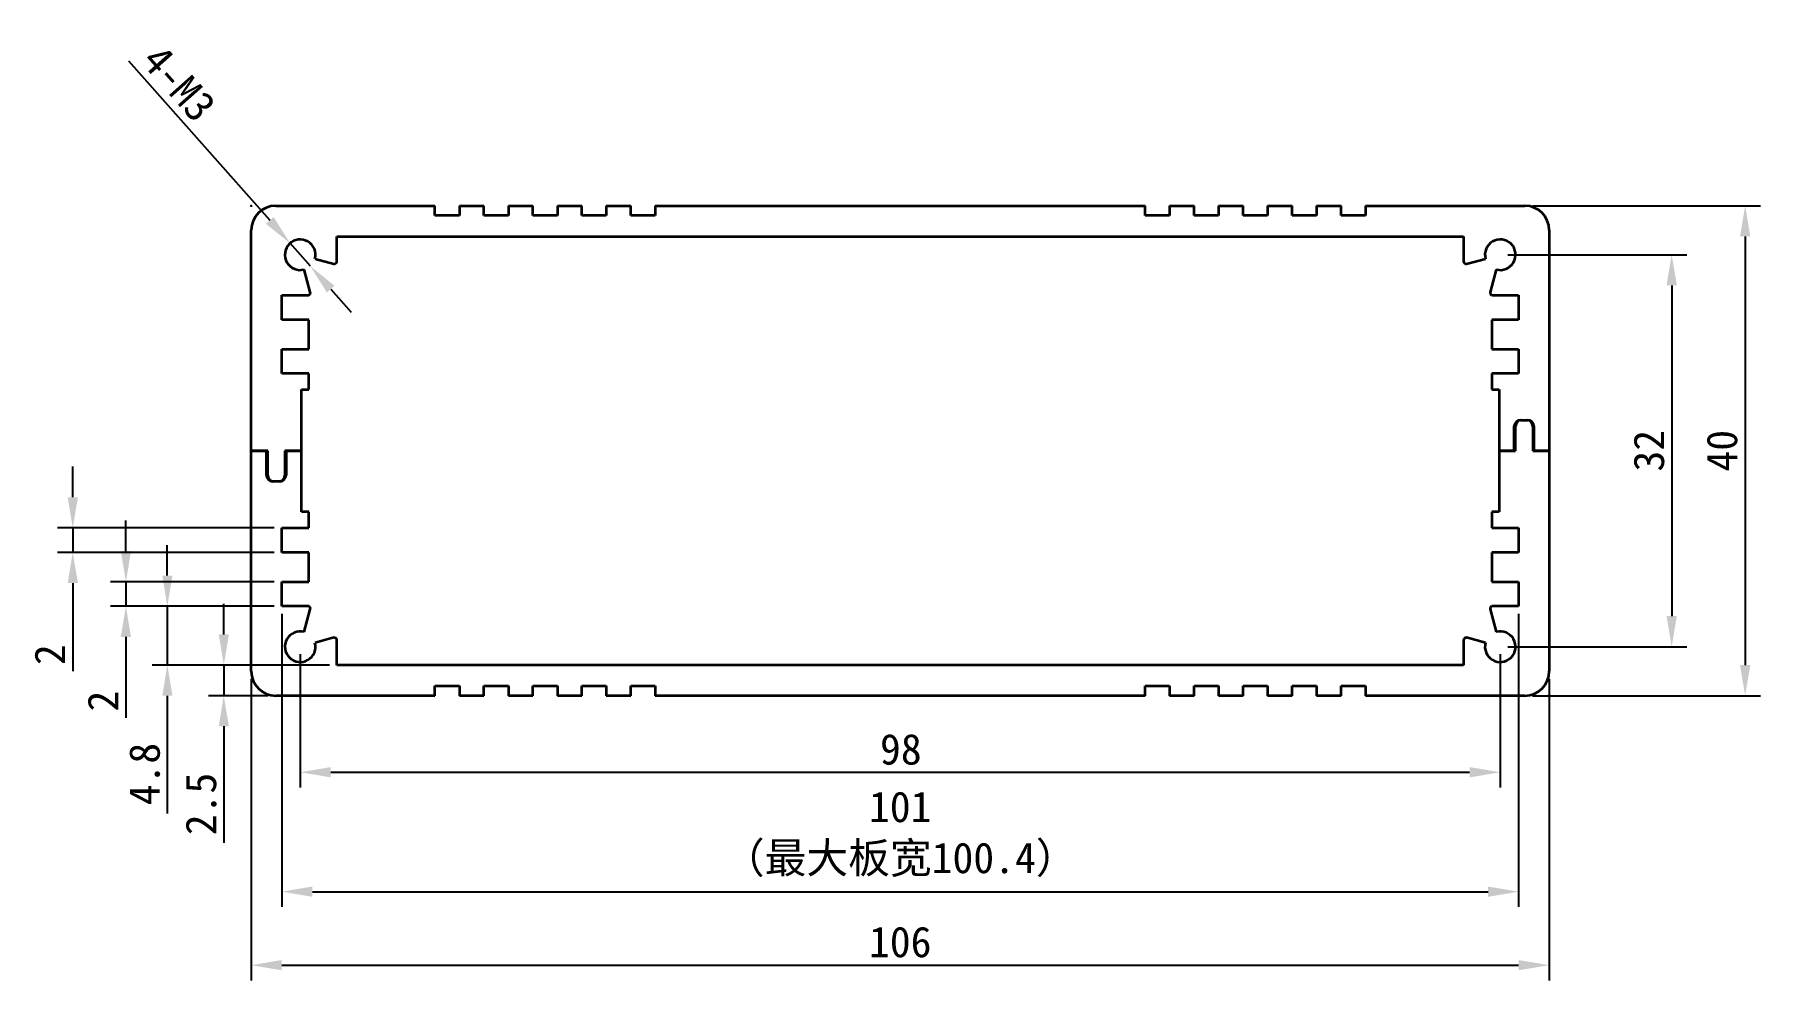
# Model space of a CAD drawing. Header units: millimetres. Extents: x 69 to 210, y 84 to 162.
import ezdxf

# ---------------------------------------------------------------- set-up
doc = ezdxf.new("R2010")
doc.units = ezdxf.units.MM
doc.header["$PDSIZE"] = -1
doc.layers.add('文字层', color=30, linetype='Continuous', lineweight=25)
doc.layers.add('细实线层', color=7, linetype='Continuous')
doc.styles.get("Standard").update_dxf_attribs({"font": 'simhei.ttf'})
doc.dimstyles.new('ISO-25', dxfattribs={"dimtxt": 2.5, "dimasz": 2.5, "dimexe": 1.25, "dimexo": 0.625, "dimtad": 1, "dimdec": 1, "dimdsep": 46, "dimtxsty": 'Standard', "dimcen": 2.5, "dimadec": 0, "dimazin": 0, "dimtfac": 1, "dimtdec": 1, "dimtmove": 0, "dimatfit": 3, "dimfxl": 1, "dimarcsym": 0})

# ---------------------------------------------------------------- blocks, each defined once
blk = doc.blocks.new('_D')
at = {"layer": 'Defpoints', "color": 0}
for p in [(90.29, 111.58), (188.29, 111.58), (188.29, 101.33)]:
    blk.add_point(p, dxfattribs=at)
at = {"layer": '细实线层', "color": 0, "lineweight": -2}
for p, q in [((90.29, 110.96), (90.29, 100.08)), ((188.29, 110.96), (188.29, 100.08)), ((92.79, 101.33), (185.79, 101.33))]:
    blk.add_line(p, q, dxfattribs=at)
at = {"layer": '细实线层', "color": 0}
for points in [[(92.79, 101.75), (92.79, 100.91), (90.29, 101.33)], [(185.79, 101.75), (185.79, 100.91), (188.29, 101.33)]]:
    blk.add_solid(points, dxfattribs=at)
at = {"layer": '细实线层', "color": 0, "insert": (139.34, 104.46), "char_height": 2.5, "attachment_point": 2}
blk.add_mtext('98', dxfattribs=at)
blk = doc.blocks.new('_D_1')
at = {"layer": 'Defpoints', "color": 0}
for p in [(88.79, 114.88), (189.79, 114.88), (189.79, 91.58)]:
    blk.add_point(p, dxfattribs=at)
at = {"layer": '文字层', "color": 0, "lineweight": -2}
for p, q in [((88.79, 114.26), (88.79, 90.33)), ((189.79, 114.26), (189.79, 90.33)), ((91.29, 91.58), (187.29, 91.58))]:
    blk.add_line(p, q, dxfattribs=at)
at = {"layer": '文字层', "color": 0}
for points in [[(91.29, 92), (91.29, 91.16), (88.79, 91.58)], [(187.29, 92), (187.29, 91.16), (189.79, 91.58)]]:
    blk.add_solid(points, dxfattribs=at)
at = {"layer": '文字层', "color": 0, "insert": (139.29, 99.76), "char_height": 2.5, "attachment_point": 2}
blk.add_mtext('101\\P（最大板宽100.4）', dxfattribs=at)
blk = doc.blocks.new('_D_2')
at = {"layer": 'Defpoints', "color": 0}
for p in [(86.29, 109.58), (192.29, 109.58), (192.29, 85.58)]:
    blk.add_point(p, dxfattribs=at)
at = {"layer": '细实线层', "color": 0, "lineweight": -2}
for p, q in [((86.29, 108.96), (86.29, 84.33)), ((192.29, 108.96), (192.29, 84.33)), ((88.79, 85.58), (189.79, 85.58))]:
    blk.add_line(p, q, dxfattribs=at)
at = {"layer": '细实线层', "color": 0}
for points in [[(88.79, 86), (88.79, 85.16), (86.29, 85.58)], [(189.79, 86), (189.79, 85.16), (192.29, 85.58)]]:
    blk.add_solid(points, dxfattribs=at)
at = {"layer": '细实线层', "color": 0, "insert": (139.29, 88.73), "char_height": 2.5, "attachment_point": 2}
blk.add_mtext('106', dxfattribs=at)
blk = doc.blocks.new('_D_3')
at = {"layer": 'Defpoints', "color": 0}
for p in [(188.29, 143.58), (188.29, 111.58), (202.29, 111.58)]:
    blk.add_point(p, dxfattribs=at)
at = {"layer": '细实线层', "color": 0, "lineweight": -2}
for p, q in [((188.92, 143.58), (203.54, 143.58)), ((202.29, 141.08), (202.29, 114.08)), ((188.92, 111.58), (203.54, 111.58))]:
    blk.add_line(p, q, dxfattribs=at)
at = {"layer": '细实线层', "color": 0}
for points in [[(201.87, 141.08), (202.71, 141.08), (202.29, 143.58)], [(201.87, 114.08), (202.71, 114.08), (202.29, 111.58)]]:
    blk.add_solid(points, dxfattribs=at)
at = {"layer": '细实线层', "color": 0, "insert": (199.17, 127.58), "char_height": 2.5, "attachment_point": 2, "rotation": 90}
blk.add_mtext('32', dxfattribs=at)
blk = doc.blocks.new('_D_4')
at = {"layer": 'Defpoints', "color": 0}
for p in [(190.29, 147.58), (190.29, 107.58), (208.29, 107.58)]:
    blk.add_point(p, dxfattribs=at)
at = {"layer": '细实线层', "color": 0, "lineweight": -2}
for p, q in [((190.92, 147.58), (209.54, 147.58)), ((208.29, 145.08), (208.29, 110.08)), ((190.92, 107.58), (209.54, 107.58))]:
    blk.add_line(p, q, dxfattribs=at)
at = {"layer": '细实线层', "color": 0}
for points in [[(207.87, 145.08), (208.71, 145.08), (208.29, 147.58)], [(207.87, 110.08), (208.71, 110.08), (208.29, 107.58)]]:
    blk.add_solid(points, dxfattribs=at)
at = {"layer": '细实线层', "color": 0, "insert": (205.14, 127.58), "char_height": 2.5, "attachment_point": 2, "rotation": 90}
blk.add_mtext('40', dxfattribs=at)
blk = doc.blocks.new('_D_5')
at = {"layer": 'Defpoints', "color": 0}
for p in [(89.46, 144.52), (91.12, 142.65)]:
    blk.add_point(p, dxfattribs=at)
at = {"layer": '细实线层', "color": 0, "lineweight": -2}
for p, q in [((76.26, 159.41), (87.8, 146.39)), ((91.12, 142.65), (89.46, 144.52)), ((92.78, 140.77), (94.44, 138.9))]:
    blk.add_line(p, q, dxfattribs=at)
at = {"layer": '细实线层', "color": 0}
for points in [[(88.12, 146.66), (87.49, 146.11), (89.46, 144.52)], [(93.09, 141.05), (92.47, 140.5), (91.12, 142.65)]]:
    blk.add_solid(points, dxfattribs=at)
at = {"layer": '细实线层', "color": 0, "insert": (80.39, 157.58), "char_height": 2.5, "attachment_point": 5, "rotation": 311.5604}
blk.add_mtext('4-M3', dxfattribs=at)
blk = doc.blocks.new('_D_6')
at = {"layer": 'Defpoints', "color": 0}
for p in [(93.29, 110.08), (84.05, 107.58), (88.29, 107.58)]:
    blk.add_point(p, dxfattribs=at)
at = {"layer": '细实线层', "color": 0, "lineweight": -2}
for p, q in [((84.05, 112.58), (84.05, 115.08)), ((92.67, 110.08), (82.8, 110.08)), ((84.05, 110.08), (84.05, 107.58)), ((87.67, 107.58), (82.8, 107.58)), ((84.05, 105.08), (84.05, 95.58))]:
    blk.add_line(p, q, dxfattribs=at)
at = {"layer": '细实线层', "color": 0}
for points in [[(83.64, 112.58), (84.47, 112.58), (84.05, 110.08)], [(83.64, 105.08), (84.47, 105.08), (84.05, 107.58)]]:
    blk.add_solid(points, dxfattribs=at)
at = {"layer": '细实线层', "color": 0, "insert": (80.93, 98.74), "char_height": 2.5, "attachment_point": 2, "rotation": 90}
blk.add_mtext('2.5', dxfattribs=at)
blk = doc.blocks.new('_D_7')
at = {"layer": 'Defpoints', "color": 0}
for p in [(79.44, 114.88), (88.79, 114.88), (93.29, 110.08)]:
    blk.add_point(p, dxfattribs=at)
at = {"layer": '细实线层', "color": 0, "lineweight": -2}
for p, q in [((79.44, 117.38), (79.44, 119.88)), ((88.17, 114.88), (78.19, 114.88)), ((79.44, 114.88), (79.44, 110.08)), ((92.67, 110.08), (78.19, 110.08)), ((79.44, 107.58), (79.44, 97.97))]:
    blk.add_line(p, q, dxfattribs=at)
at = {"layer": '细实线层', "color": 0}
for points in [[(79.03, 117.38), (79.86, 117.38), (79.44, 114.88)], [(79.03, 107.58), (79.86, 107.58), (79.44, 110.08)]]:
    blk.add_solid(points, dxfattribs=at)
at = {"layer": '细实线层', "color": 0, "insert": (76.32, 101.18), "char_height": 2.5, "attachment_point": 2, "rotation": 90}
blk.add_mtext('4.8', dxfattribs=at)
blk = doc.blocks.new('_D_8')
at = {"layer": 'Defpoints', "color": 0}
for p in [(76.06, 116.88), (88.79, 116.88), (88.79, 114.88)]:
    blk.add_point(p, dxfattribs=at)
at = {"layer": '细实线层', "color": 0, "lineweight": -2}
for p, q in [((76.06, 119.38), (76.06, 121.88)), ((88.17, 116.88), (74.81, 116.88)), ((76.06, 116.88), (76.06, 114.88)), ((88.17, 114.88), (74.81, 114.88)), ((76.06, 112.38), (76.06, 105.78))]:
    blk.add_line(p, q, dxfattribs=at)
at = {"layer": '细实线层', "color": 0}
for points in [[(75.64, 119.38), (76.47, 119.38), (76.06, 116.88)], [(75.64, 112.38), (76.47, 112.38), (76.06, 114.88)]]:
    blk.add_solid(points, dxfattribs=at)
at = {"layer": '细实线层', "color": 0, "insert": (72.93, 107.14), "char_height": 2.5, "attachment_point": 2, "rotation": 90}
blk.add_mtext('2', dxfattribs=at)
blk = doc.blocks.new('_D_9')
at = {"layer": 'Defpoints', "color": 0}
for p in [(71.72, 121.28), (88.79, 121.28), (88.79, 119.28)]:
    blk.add_point(p, dxfattribs=at)
at = {"layer": '细实线层', "color": 0, "lineweight": -2}
for p, q in [((71.72, 123.78), (71.72, 126.28)), ((88.17, 121.28), (70.47, 121.28)), ((71.72, 121.28), (71.72, 119.28)), ((88.17, 119.28), (70.47, 119.28)), ((71.72, 116.78), (71.72, 109.57))]:
    blk.add_line(p, q, dxfattribs=at)
at = {"layer": '细实线层', "color": 0}
for points in [[(71.3, 123.78), (72.14, 123.78), (71.72, 121.28)], [(71.3, 116.78), (72.14, 116.78), (71.72, 119.28)]]:
    blk.add_solid(points, dxfattribs=at)
at = {"layer": '细实线层', "color": 0, "insert": (68.59, 110.93), "char_height": 2.5, "attachment_point": 2, "rotation": 90}
blk.add_mtext('2', dxfattribs=at)

msp = doc.modelspace()

# ---------------------------------------------------------------- linework, layer by layer
at = {"color": 7, "linetype": 'Continuous'}
for p, q in [((86.29, 147.58), (86.33, 147.58)), ((86.29, 147.58), (86.29, 147.5)), ((192.29, 107.58), (192.25, 107.58)), ((192.29, 107.58), (192.29, 107.66))]:
    msp.add_line(p, q, dxfattribs=at)
at = {"color": 7, "linetype": 'Continuous', "lineweight": 35}
for p, q in [((88.29, 147.58), (101.29, 147.58)), ((101.29, 146.78), (101.29, 147.58)), ((103.29, 146.78), (101.29, 146.78)), ((103.29, 147.58), (103.29, 146.78)), ((103.29, 147.58), (105.29, 147.58)), ((105.29, 146.78), (105.29, 147.58)), ((107.29, 146.78), (105.29, 146.78)), ((107.29, 147.58), (107.29, 146.78)), ((107.29, 147.58), (109.29, 147.58)), ((109.29, 146.78), (109.29, 147.58)), ((111.29, 146.78), (109.29, 146.78)), ((111.29, 147.58), (111.29, 146.78)), ((111.29, 147.58), (113.29, 147.58)), ((113.29, 146.78), (113.29, 147.58)), ((115.29, 146.78), (113.29, 146.78)), ((115.29, 147.58), (115.29, 146.78)), ((115.29, 147.58), (117.29, 147.58)), ((117.29, 146.78), (117.29, 147.58)), ((119.29, 146.78), (117.29, 146.78)), ((119.29, 147.58), (119.29, 146.78)), ((119.29, 147.58), (159.29, 147.58)), ((159.29, 146.78), (159.29, 147.58)), ((161.29, 146.78), (159.29, 146.78)), ((161.29, 147.58), (161.29, 146.78)), ((161.29, 147.58), (163.29, 147.58)), ((163.29, 146.78), (163.29, 147.58)), ((165.29, 146.78), (163.29, 146.78)), ((165.29, 147.58), (165.29, 146.78)), ((165.29, 147.58), (167.29, 147.58)), ((167.29, 146.78), (167.29, 147.58)), ((169.29, 146.78), (167.29, 146.78)), ((169.29, 147.58), (169.29, 146.78)), ((169.29, 147.58), (171.29, 147.58)), ((171.29, 146.78), (171.29, 147.58)), ((173.29, 146.78), (171.29, 146.78)), ((173.29, 147.58), (173.29, 146.78)), ((173.29, 147.58), (175.29, 147.58)), ((175.29, 146.78), (175.29, 147.58)), ((177.29, 146.78), (175.29, 146.78)), ((177.29, 147.58), (177.29, 146.78)), ((177.29, 147.58), (190.29, 147.58)), ((86.29, 127.58), (86.29, 145.58)), ((192.29, 145.58), (192.29, 127.58)), ((93.29, 145.08), (185.29, 145.08)), ((93.29, 143.04), (93.29, 145.08)), ((185.29, 145.08), (185.29, 143.04)), ((91.11, 140.52), (90.61, 142.37)), ((91.5, 143.26), (93.04, 142.84)), ((185.54, 142.84), (187.08, 143.26)), ((187.97, 142.37), (187.47, 140.52)), ((88.79, 140.28), (90.99, 140.28)), ((88.79, 138.28), (88.79, 140.28)), ((187.59, 140.28), (189.79, 140.28)), ((189.79, 140.28), (189.79, 138.28)), ((90.99, 138.28), (88.79, 138.28)), ((90.99, 135.88), (90.99, 138.28)), ((187.59, 138.28), (187.59, 135.88)), ((189.79, 138.28), (187.59, 138.28)), ((88.79, 135.88), (90.99, 135.88)), ((88.79, 133.88), (88.79, 135.88)), ((187.59, 135.88), (189.79, 135.88)), ((189.79, 135.88), (189.79, 133.88)), ((90.99, 133.88), (88.79, 133.88)), ((90.39, 132.58), (90.99, 132.58)), ((90.39, 127.58), (90.39, 132.58)), ((90.99, 132.58), (90.99, 133.88)), ((187.59, 133.88), (187.59, 132.58)), ((189.79, 133.88), (187.59, 133.88)), ((187.59, 132.58), (188.19, 132.58)), ((188.19, 132.58), (188.19, 127.58)), ((189.94, 130.08), (190.54, 130.08)), ((190.04, 130.08), (190.44, 130.08)), ((189.44, 127.58), (189.44, 129.58)), ((189.54, 127.58), (189.54, 129.58)), ((190.94, 129.58), (190.94, 127.58)), ((191.04, 129.58), (191.04, 127.58)), ((86.29, 109.58), (86.29, 127.58)), ((86.29, 127.58), (87.54, 127.58)), ((87.64, 127.58), (86.29, 127.58)), ((87.54, 125.58), (87.54, 127.58)), ((87.64, 125.58), (87.64, 127.58)), ((90.39, 127.58), (89.04, 127.58)), ((89.04, 127.58), (89.04, 125.58)), ((89.14, 127.58), (89.14, 125.58)), ((89.14, 127.58), (90.39, 127.58)), ((90.39, 122.58), (90.39, 127.58)), ((188.19, 127.58), (188.19, 122.58)), ((188.19, 127.58), (189.54, 127.58)), ((189.44, 127.58), (188.19, 127.58)), ((190.94, 127.58), (192.29, 127.58)), ((192.29, 127.58), (191.04, 127.58)), ((192.29, 127.58), (192.29, 109.58)), ((88.64, 125.08), (88.04, 125.08)), ((88.54, 125.08), (88.14, 125.08)), ((88.79, 121.28), (90.99, 121.28)), ((88.79, 119.28), (88.79, 121.28)), ((90.99, 122.58), (90.39, 122.58)), ((90.99, 121.28), (90.99, 122.58)), ((187.59, 122.58), (187.59, 121.28)), ((188.19, 122.58), (187.59, 122.58)), ((187.59, 121.28), (189.79, 121.28)), ((189.79, 121.28), (189.79, 119.28)), ((90.99, 119.28), (88.79, 119.28)), ((90.99, 116.88), (90.99, 119.28)), ((187.59, 119.28), (187.59, 116.88)), ((189.79, 119.28), (187.59, 119.28)), ((88.79, 116.88), (90.99, 116.88)), ((88.79, 114.88), (88.79, 116.88)), ((187.59, 116.88), (189.79, 116.88)), ((189.79, 116.88), (189.79, 114.88)), ((90.99, 114.88), (88.79, 114.88)), ((90.61, 112.79), (91.11, 114.64)), ((187.47, 114.64), (187.97, 112.79)), ((189.79, 114.88), (187.59, 114.88)), ((93.04, 112.32), (91.5, 111.9)), ((93.29, 110.08), (93.29, 112.12)), ((185.29, 112.12), (185.29, 110.08)), ((187.08, 111.9), (185.54, 112.32)), ((185.29, 110.08), (93.29, 110.08)), ((101.29, 107.58), (88.29, 107.58)), ((101.29, 108.38), (103.29, 108.38)), ((101.29, 107.58), (101.29, 108.38)), ((103.29, 108.38), (103.29, 107.58)), ((105.29, 107.58), (103.29, 107.58)), ((105.29, 108.38), (107.29, 108.38)), ((105.29, 107.58), (105.29, 108.38)), ((107.29, 108.38), (107.29, 107.58)), ((109.29, 107.58), (107.29, 107.58)), ((109.29, 108.38), (111.29, 108.38)), ((109.29, 107.58), (109.29, 108.38)), ((111.29, 108.38), (111.29, 107.58)), ((113.29, 107.58), (111.29, 107.58)), ((113.29, 108.38), (115.29, 108.38)), ((113.29, 107.58), (113.29, 108.38)), ((115.29, 108.38), (115.29, 107.58)), ((117.29, 107.58), (115.29, 107.58)), ((117.29, 108.38), (119.29, 108.38)), ((117.29, 107.58), (117.29, 108.38)), ((119.29, 108.38), (119.29, 107.58)), ((159.29, 107.58), (119.29, 107.58)), ((159.29, 108.38), (161.29, 108.38)), ((159.29, 107.58), (159.29, 108.38)), ((161.29, 108.38), (161.29, 107.58)), ((163.29, 107.58), (161.29, 107.58)), ((163.29, 108.38), (165.29, 108.38)), ((163.29, 107.58), (163.29, 108.38)), ((165.29, 108.38), (165.29, 107.58)), ((167.29, 107.58), (165.29, 107.58)), ((167.29, 108.38), (169.29, 108.38)), ((167.29, 107.58), (167.29, 108.38)), ((169.29, 108.38), (169.29, 107.58)), ((171.29, 107.58), (169.29, 107.58)), ((171.29, 108.38), (173.29, 108.38)), ((171.29, 107.58), (171.29, 108.38)), ((173.29, 108.38), (173.29, 107.58)), ((175.29, 107.58), (173.29, 107.58)), ((175.29, 108.38), (177.29, 108.38)), ((175.29, 107.58), (175.29, 108.38)), ((177.29, 108.38), (177.29, 107.58)), ((190.29, 107.58), (177.29, 107.58))]:
    msp.add_line(p, q, dxfattribs=at)
for centre, radius, start, end in [((88.29, 145.58), 2, 90, 180), ((190.29, 145.58), 2, 0, 90), ((90.29, 143.58), 1.25, 345, 285), ((188.29, 143.58), 1.25, 255, 195), ((93.09, 143.04), 0.2, 255, 0), ((185.49, 143.04), 0.2, 180, 285), ((90.92, 140.47), 0.2, 291.3284, 15), ((187.66, 140.47), 0.2, 165, 248.6716), ((189.94, 129.58), 0.5, 90, 180), ((190.04, 129.58), 0.5, 90, 180), ((190.44, 129.58), 0.5, 0, 90), ((190.54, 129.58), 0.5, 0, 90), ((88.04, 125.58), 0.5, 180, 270), ((88.14, 125.58), 0.5, 180, 270), ((88.54, 125.58), 0.5, 270, 0), ((88.64, 125.58), 0.5, 270, 0), ((90.92, 114.69), 0.2, 345, 68.6716), ((187.66, 114.69), 0.2, 111.3284, 195), ((90.29, 111.58), 1.25, 75, 15), ((188.29, 111.58), 1.25, 165, 105), ((93.09, 112.12), 0.2, 0, 105), ((185.49, 112.12), 0.2, 75, 180), ((88.29, 109.58), 2, 180, 270), ((190.29, 109.58), 2, 270, 0)]:
    msp.add_arc(centre, radius, start, end, dxfattribs=at)
at = {"color": 7, "linetype": 'Continuous'}
for p in [(86.29, 147.58), (192.29, 107.58)]:
    msp.add_point(p, dxfattribs=at)

# ---------------------------------------------------------------- dimensions: what is measured, and where the dimension line sits
at = {"layer": '文字层'}
dim = msp.add_linear_dim(base=(189.79, 91.58), p1=(88.79, 114.88), p2=(189.79, 114.88), text='<>\\P（最大板宽100.4）', dimstyle='ISO-25', dxfattribs=at)
dim.commit()
dim.dimension.update_dxf_attribs({"geometry": '_D_1', "text_midpoint": (139.29, 91.58), "dimtype": 160})
at = {"layer": '细实线层'}
dim = msp.add_diameter_dim_2p(p1=(91.12, 142.65), p2=(89.46, 144.52), text='4-M3', dimstyle='ISO-25', dxfattribs=at)
dim.commit()
dim.dimension.update_dxf_attribs({"geometry": '_D_5', "text_midpoint": (78.99, 156.33), "dimtype": 163})
for base, p1, p2, angle, picture, middle in [((208.29, 107.58), (190.29, 147.58), (190.29, 107.58), 90, '_D_4', (208.29, 127.58)), ((202.29, 111.58), (188.29, 143.58), (188.29, 111.58), 90, '_D_3', (202.29, 127.58)), ((71.72, 121.28), (88.79, 119.28), (88.79, 121.28), 90, '_D_9', (71.72, 110.93)), ((76.06, 116.88), (88.79, 114.88), (88.79, 116.88), 90, '_D_8', (76.06, 107.14)), ((79.44, 114.88), (93.29, 110.08), (88.79, 114.88), 90, '_D_7', (79.44, 101.18)), ((84.05, 107.58), (93.29, 110.08), (88.29, 107.58), 90, '_D_6', (84.05, 98.74)), ((192.29, 85.58), (86.29, 109.58), (192.29, 109.58), 0, '_D_2', (139.29, 85.58))]:
    dim = msp.add_linear_dim(base=base, p1=p1, p2=p2, angle=angle, dimstyle='ISO-25', dxfattribs=at)
    dim.commit()
    dim.dimension.update_dxf_attribs({"geometry": picture, "text_midpoint": middle, "dimtype": 160})
dim = msp.add_linear_dim(base=(188.29, 101.33), p1=(90.29, 111.58), p2=(188.29, 111.58), dimstyle='ISO-25', dxfattribs=at)
dim.commit()
dim.dimension.update_dxf_attribs({"geometry": '_D', "text_midpoint": (139.34, 101.33), "dimtype": 160})

doc.saveas('drawing.dxf')
